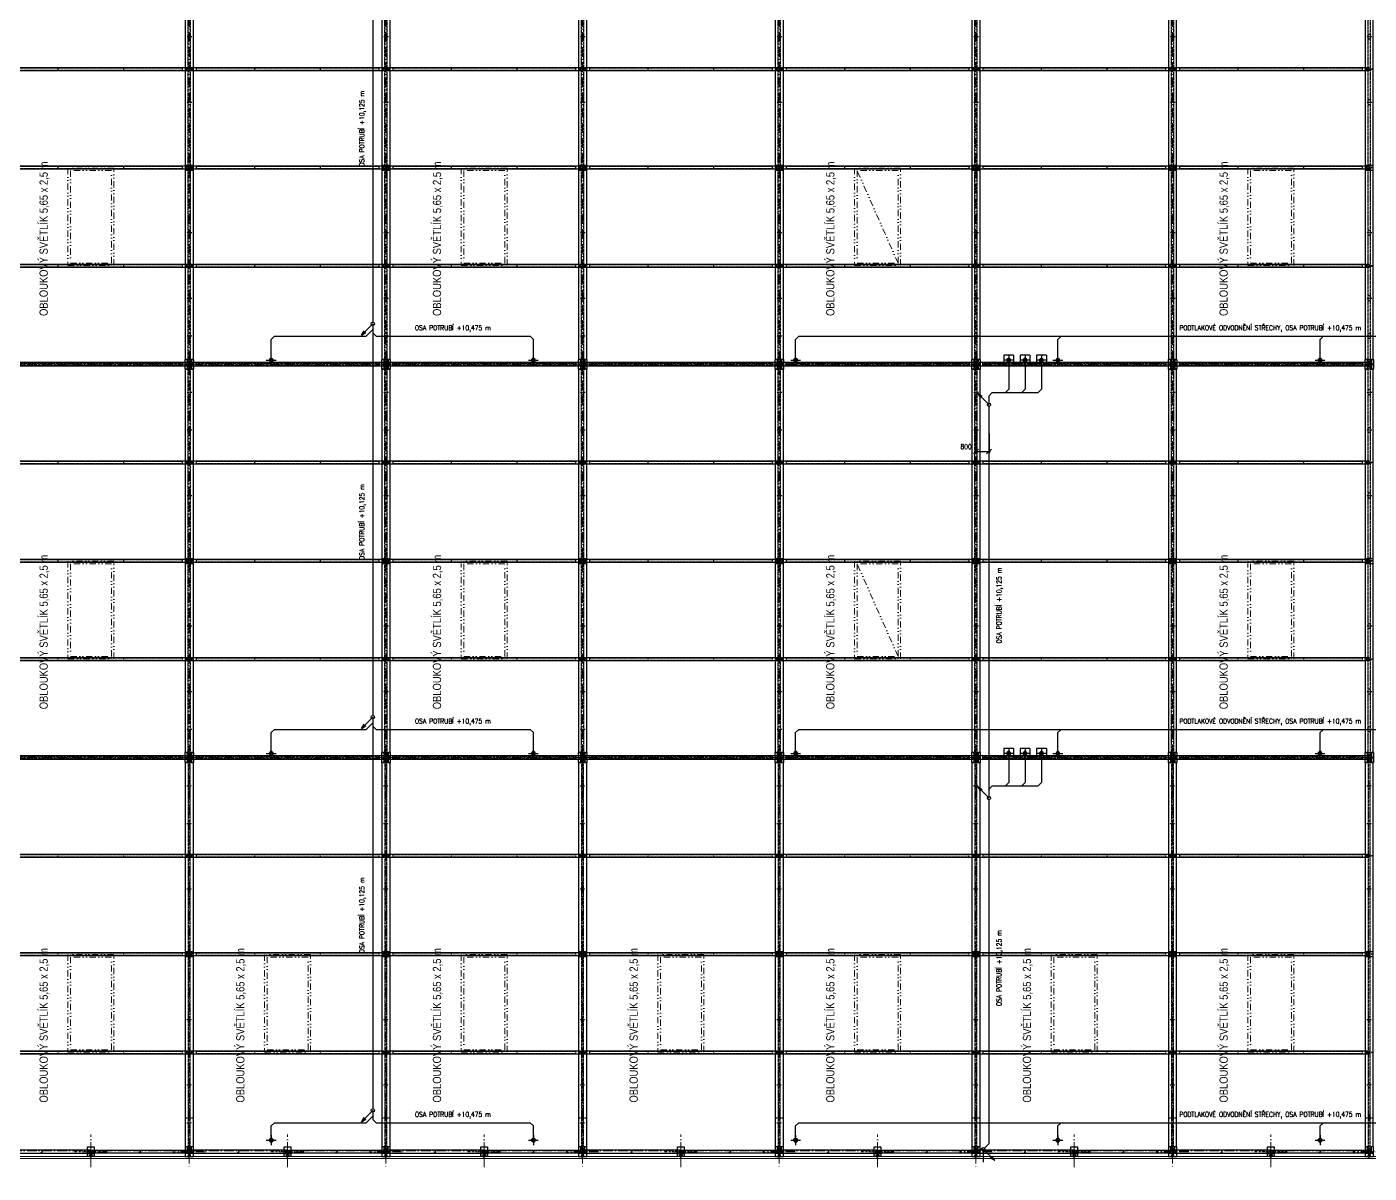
# Model space of a CAD drawing. Header units: millimetres. Extents: x 325046 to 1268204, y 1875583 to 2761998.
# Drawn here: x 864169 to 946074, y 2053383 to 2123333 of the extents above; entities that cross this region are included whole.
import ezdxf

# ---------------------------------------------------------------- set-up
doc = ezdxf.new("R2010")
doc.units = ezdxf.units.MM
doc.header["$LTSCALE"] = 100
doc.header["$PDMODE"] = 65
for name, pattern in [('ACAD_ISO10W100', [18.5, 12, -3, 0.5, -3]), ('CONTINOUS', [0]), ('DASHDOT', [1, 0.5, -0.25, 0, -0.25]), ('DASHED', [0.75, 0.5, -0.25]), ('DIVIDE', [31.75, 12.7, -6.35, 0, -6.35, 0, -6.35]), ('SO02_F11anp01$0${ Leader Line}', [0])]:
    doc.linetypes.add(name, pattern=pattern)
for name, color, linetype in [('025', 1, 'Continuous'), ('035', 7, 'Continuous'), ('070', 6, 'Continuous'), ('DEHA', 2, 'Continuous'), ('KOTY', 2, 'Continuous'), ('Kóty osové', 5, 'Continuous'), ('POPIS', 7, 'Continuous')]:
    doc.layers.add(name, color=color, linetype=linetype)
for name, color, linetype, lineweight, true_color in [('Korabek-bezp_vtoky_text', 7, 'CONTINOUS', 0, 0x6b50af), ('Korabek-bezp_vtoky_trasy', 7, 'CONTINOUS', 30, 0x9d626f), ('Korabek-text', 7, 'Continuous', 0, 0x7a7a7a), ('Korabek-trasy', 7, 'Continuous', 30, 0x7478c3), ('Korabek-vpuste', 7, 'Continuous', 30, 0x6f7ceb), ('Světlíky', 7, 'DIVIDE', 15, 0xf81696)]:
    doc.layers.add(name, color=color, linetype=linetype, lineweight=lineweight, true_color=true_color)
doc.layers.add('Objekty - osy', color=5, linetype='ACAD_ISO10W100', lineweight=20)
doc.layers.add('OBVODOVÝ PLÁŠŤ', color=2, linetype='Continuous', lineweight=9)
doc.layers.add('Příprava na dock', color=7, linetype='Continuous', true_color=0x616161)
doc.styles.add('ARIAL NARROW', font='ARIALN.TTF')
doc.styles.add('ARIL-TENKÝ', font='arial.ttf')
doc.styles.add('ROMANS', font='romans.shx', dxfattribs={"width": 0.8})
doc.dimstyles.new('400', dxfattribs={"dimscale": 400, "dimtxt": 2.5, "dimasz": 2, "dimexe": 1, "dimexo": 12, "dimgap": 1, "dimtad": 1, "dimdec": 0, "dimzin": 0, "dimdsep": 46, "dimtxsty": 'ARIL-TENKÝ', "dimblk": 'ARCHTICK', "dimcen": 4, "dimdle": 1, "dimclrd": 256, "dimclre": 256, "dimclrt": 7, "dimadec": 0, "dimazin": 0, "dimtfac": 1, "dimtdec": 0, "dimtix": 1, "dimtofl": 0, "dimtmove": 0, "dimatfit": 0, "dimldrblk": 'OBLIQUE', "dimfxl": 1, "dimtolj": 1, "dimtzin": 0, "dimlwd": -1, "dimlwe": -1, "dimarcsym": 0})
doc.dimstyles.new('EXT_15', dxfattribs={"dimscale": 100, "dimtxt": 3, "dimasz": 3, "dimexe": 1, "dimexo": 3, "dimgap": 1.5, "dimtad": 1, "dimdec": 0, "dimzin": 0, "dimdsep": 46, "dimtxsty": 'ROMANS', "dimblk": 'OBLIQUE', "dimcen": 3, "dimdle": 1, "dimclrd": 256, "dimclre": 256, "dimclrt": 256, "dimadec": 0, "dimazin": 0, "dimtfac": 0.5, "dimtdec": 0, "dimtix": 1, "dimtmove": 2, "dimatfit": 3, "dimldrblk": 'OBLIQUE', "dimfxl": 1, "dimtvp": 93.75, "dimtolj": 1, "dimtzin": 0, "dimarcsym": 0})

# ---------------------------------------------------------------- blocks, each defined once
blk = doc.blocks.new('L1.1_PŮDORYS')
at = {"layer": '035'}
for points in [[(1507676, -5195314), (1507676, -5195314), (1507676, -5195314), (1507676, -5207274), (1507676, -5207274), (1507676, -5207274), (1507676, -5207274), (1507676, -5207274), (1507876, -5207274), (1507876, -5207274), (1507876, -5207274), (1507876, -5207274), (1507876, -5207274), (1507876, -5195314), (1507876, -5195314), (1507876, -5195314), (1507876, -5195314), (1507676, -5195314)], [(1507756, -5195454), (1507796, -5195454), (1507796, -5195514), (1507756, -5195514)], [(1507756, -5207134), (1507796, -5207134), (1507796, -5207074), (1507756, -5207074)]]:
    blk.add_lwpolyline(points, close=True, dxfattribs=at)
at = {"layer": '035', "linetype": 'DASHED'}
blk.add_lwpolyline([(1507836, -5195714), (1507836, -5206874), (1507716, -5206874), (1507716, -5195714)], close=True, dxfattribs=at)
for points in [[(1507716, -5199294), (1507836, -5199294)], [(1507716, -5203294), (1507836, -5203294)]]:
    blk.add_lwpolyline(points, dxfattribs=at)
at = {"layer": 'Příprava na dock', "linetype": 'DASHDOT', "ltscale": 0.5}
for points in [[(1507826, -5195484), (1507726, -5195484)], [(1507776, -5195534), (1507776, -5195434)], [(1507826, -5207104), (1507726, -5207104)], [(1507776, -5207154), (1507776, -5207054)]]:
    blk.add_lwpolyline(points, dxfattribs=at)
blk = doc.blocks.new('L1_PU')
at = {"layer": '035', "color": 0}
blk.add_lwpolyline([(1717306, -4886866), (1705346, -4886866), (1705346, -4886666), (1717306, -4886666)], close=True, dxfattribs=at)
at = {"layer": '035'}
for points in [[(1705446, -4886746), (1705506, -4886746), (1705506, -4886786), (1705446, -4886786)], [(1717206, -4886746), (1717146, -4886746), (1717146, -4886786), (1717206, -4886786)]]:
    blk.add_lwpolyline(points, close=True, dxfattribs=at)
at = {"layer": '035', "color": 0, "linetype": 'DASHED'}
blk.add_lwpolyline([(1716906, -4886706), (1705746, -4886706), (1705746, -4886826), (1716906, -4886826)], close=True, dxfattribs=at)
at = {"layer": '035', "linetype": 'DASHED'}
for points in [[(1709326, -4886826), (1709326, -4886706)], [(1713326, -4886826), (1713326, -4886706)]]:
    blk.add_lwpolyline(points, dxfattribs=at)
at = {"layer": 'Příprava na dock', "linetype": 'DASHDOT', "ltscale": 0.5}
for points in [[(1705426, -4886766), (1705526, -4886766)], [(1705476, -4886716), (1705476, -4886816)], [(1717126, -4886766), (1717226, -4886766)], [(1717176, -4886716), (1717176, -4886816)]]:
    blk.add_lwpolyline(points, dxfattribs=at)
blk = doc.blocks.new('S1 STŘECHA')
at = {"layer": '025'}
h = blk.add_hatch(color=256, dxfattribs=at)
h.dxf.hatch_style = 1
edge = h.paths.add_edge_path()
edge.add_arc((1682139, -5081019), 10, 0, 360)
h = blk.add_hatch(color=256, dxfattribs=at)
h.dxf.hatch_style = 1
edge = h.paths.add_edge_path()
edge.add_arc((1682519, -5081019), 10, 0, 360)
for centre in [(1682139, -5081019), (1682519, -5081019)]:
    blk.add_circle(centre, 10, dxfattribs=at)
at = {"layer": '035', "linetype": 'DASHED'}
for centre in [(1682329, -5080869), (1682329, -5081169)]:
    blk.add_circle(centre, 30, dxfattribs=at)
at = {"layer": '070', "ltscale": 0.5}
blk.add_lwpolyline([(1682079, -5080719), (1682579, -5080719), (1682579, -5081319), (1682079, -5081319)], close=True, dxfattribs=at)
for points in [[(1682199, -5080719), (1682199, -5081319)], [(1682459, -5080719), (1682459, -5081319)]]:
    blk.add_lwpolyline(points, dxfattribs=at)
at = {"layer": 'Příprava na dock', "linetype": 'DASHDOT', "ltscale": 0.5}
for points in [[(1682189, -5081019), (1682089, -5081019)], [(1682139, -5081069), (1682139, -5080969)], [(1682279, -5080869), (1682379, -5080869)], [(1682279, -5081169), (1682379, -5081169)], [(1682329, -5080819), (1682329, -5080919)], [(1682329, -5081119), (1682329, -5081219)], [(1682569, -5081019), (1682469, -5081019)], [(1682519, -5081069), (1682519, -5080969)]]:
    blk.add_lwpolyline(points, dxfattribs=at)
blk = doc.blocks.new('V2')
at = {"layer": '025'}
h = blk.add_hatch(color=256, dxfattribs=at)
h.dxf.hatch_style = 1
h.paths.add_polyline_path([(1705186, -4880766, -1), (1705166, -4880766, -1)])
h = blk.add_hatch(color=256, dxfattribs=at)
h.dxf.hatch_style = 1
h.paths.add_polyline_path([(1705466, -4880766, 1), (1705486, -4880766, 1)])
h = blk.add_hatch(color=256, dxfattribs=at)
h.dxf.hatch_style = 1
h.paths.add_polyline_path([(1705186, -4886766, -1), (1705166, -4886766, -1)])
h = blk.add_hatch(color=256, dxfattribs=at)
h.dxf.hatch_style = 1
h.paths.add_polyline_path([(1705466, -4886766, 1), (1705486, -4886766, 1)])
h = blk.add_hatch(color=256, dxfattribs=at)
h.dxf.hatch_style = 1
h.paths.add_polyline_path([(1705186, -4892766, -1), (1705166, -4892766, -1)])
h = blk.add_hatch(color=256, dxfattribs=at)
h.dxf.hatch_style = 1
h.paths.add_polyline_path([(1705466, -4892766, 1), (1705486, -4892766, 1)])
at = {"layer": 'Příprava na dock'}
h = blk.add_hatch(dxfattribs=at)
h.set_pattern_fill('ANSI31', color=256, scale=250, angle=180)
h.set_pattern_definition([(225, (602695.915, -9703834.77), (22.09708691, -22.09708691), [])])
edge = h.paths.add_edge_path()
edge.add_arc((1705326, -4876786), 50, 0, 360)
at = {"layer": '025', "linetype": 'DASHED', "ltscale": 0.5}
for centre in [(1705326, -4874866), (1705326, -4898616)]:
    blk.add_circle(centre, 12.5, dxfattribs=at)
at = {"layer": '025'}
for centre, radius in [((1705326, -4876786), 50), ((1705176, -4880766), 10), ((1705476, -4880766), 10), ((1705176, -4886766), 10), ((1705476, -4886766), 10), ((1705176, -4892766), 10), ((1705476, -4892766), 10)]:
    blk.add_circle(centre, radius, dxfattribs=at)
at = {"layer": '035'}
blk.add_lwpolyline([(1705216, -4875036), (1705076, -4875036), (1705076, -4875036), (1705076, -4875036), (1705076, -4898446), (1705216, -4898446), (1705216, -4898746), (1705436, -4898746), (1705436, -4898446), (1705436, -4898446), (1705576, -4898446), (1705576, -4875036), (1705576, -4875036), (1705576, -4875036), (1705436, -4875036), (1705436, -4874736), (1705216, -4874736)], close=True, dxfattribs=at)
for points in [[(1705216, -4874836), (1705436, -4874836)], [(1705076, -4886616), (1705576, -4886616)], [(1705076, -4886916), (1705576, -4886916)]]:
    blk.add_lwpolyline(points, dxfattribs=at)
at = {"layer": '035', "linetype": 'DASHED'}
blk.add_lwpolyline([(1705391, -4874736), (1705261, -4874736), (1705261, -4898746), (1705391, -4898746)], close=True, dxfattribs=at)
at = {"layer": '035', "linetype": 'DASHED', "ltscale": 0.8}
for points in [[(1705391, -4876336), (1705261, -4876336)], [(1705391, -4876636), (1705261, -4876636)], [(1705391, -4878636), (1705261, -4878636)], [(1705391, -4878936), (1705261, -4878936)], [(1705391, -4882636), (1705261, -4882636)], [(1705391, -4882936), (1705261, -4882936)], [(1705386, -4886616), (1705266, -4886616)], [(1705386, -4886916), (1705266, -4886916)], [(1705391, -4890596), (1705261, -4890596)], [(1705391, -4890896), (1705261, -4890896)], [(1705391, -4894596), (1705261, -4894596)], [(1705391, -4894896), (1705261, -4894896)], [(1705391, -4896896), (1705261, -4896896)], [(1705391, -4897196), (1705261, -4897196)]]:
    blk.add_lwpolyline(points, dxfattribs=at)
at = {"layer": 'DEHA', "color": 3, "linetype": 'DASHDOT', "ltscale": 0.9}
for points in [[(1705326, -4876589), (1705326, -4876983)], [(1705523, -4876786), (1705129, -4876786)]]:
    blk.add_lwpolyline(points, dxfattribs=at)
at = {"layer": 'Příprava na dock', "linetype": 'DASHDOT', "ltscale": 0.2}
for points in [[(1705276, -4874866), (1705376, -4874866)], [(1705326, -4874916), (1705326, -4874816)], [(1705376, -4898616), (1705276, -4898616)], [(1705326, -4898666), (1705326, -4898566)]]:
    blk.add_lwpolyline(points, dxfattribs=at)
at = {"layer": 'Příprava na dock', "linetype": 'DASHDOT', "ltscale": 0.8}
for points in [[(1705481, -4876486), (1705171, -4876486)], [(1705481, -4878786), (1705171, -4878786)], [(1705481, -4882786), (1705171, -4882786)], [(1705481, -4890746), (1705171, -4890746)], [(1705481, -4894746), (1705171, -4894746)], [(1705481, -4897046), (1705171, -4897046)]]:
    blk.add_lwpolyline(points, dxfattribs=at)
at = {"layer": 'Příprava na dock', "linetype": 'DASHDOT', "ltscale": 0.5}
for points in [[(1705126, -4880766), (1705226, -4880766)], [(1705176, -4880816), (1705176, -4880716)], [(1705526, -4880766), (1705426, -4880766)], [(1705476, -4880816), (1705476, -4880716)], [(1705126, -4886766), (1705226, -4886766)], [(1705176, -4886816), (1705176, -4886716)], [(1705526, -4886766), (1705426, -4886766)], [(1705476, -4886816), (1705476, -4886716)], [(1705126, -4892766), (1705226, -4892766)], [(1705176, -4892816), (1705176, -4892716)], [(1705526, -4892766), (1705426, -4892766)], [(1705476, -4892816), (1705476, -4892716)]]:
    blk.add_lwpolyline(points, dxfattribs=at)
blk = doc.blocks.new('V1')
at = {"layer": '025'}
h = blk.add_hatch(color=256, dxfattribs=at)
h.dxf.hatch_style = 1
h.paths.add_polyline_path([(1708921, -4904766, -1), (1708901, -4904766, -1)])
h = blk.add_hatch(color=256, dxfattribs=at)
h.dxf.hatch_style = 1
h.paths.add_polyline_path([(1709201, -4904766, 1), (1709221, -4904766, 1)])
h = blk.add_hatch(color=256, dxfattribs=at)
h.dxf.hatch_style = 1
h.paths.add_polyline_path([(1708921, -4910766, -1), (1708901, -4910766, -1)])
h = blk.add_hatch(color=256, dxfattribs=at)
h.dxf.hatch_style = 1
h.paths.add_polyline_path([(1709201, -4910766, 1), (1709221, -4910766, 1)])
h = blk.add_hatch(color=256, dxfattribs=at)
h.dxf.hatch_style = 1
h.paths.add_polyline_path([(1708921, -4916766, -1), (1708901, -4916766, -1)])
h = blk.add_hatch(color=256, dxfattribs=at)
h.dxf.hatch_style = 1
h.paths.add_polyline_path([(1709201, -4916766, 1), (1709221, -4916766, 1)])
at = {"layer": '025', "linetype": 'DASHED', "ltscale": 0.5}
for centre in [(1709061, -4898916), (1709061, -4922616)]:
    blk.add_circle(centre, 12.5, dxfattribs=at)
at = {"layer": '025'}
for centre in [(1708911, -4904766), (1709211, -4904766), (1708911, -4910766), (1709211, -4910766), (1708911, -4916766), (1709211, -4916766)]:
    blk.add_circle(centre, 10, dxfattribs=at)
at = {"layer": '035'}
blk.add_lwpolyline([(1708951, -4922446), (1708811, -4922446), (1708811, -4922446), (1708811, -4922446), (1708811, -4899086), (1708951, -4899086), (1708951, -4898786), (1709171, -4898786), (1709171, -4899086), (1709171, -4899086), (1709311, -4899086), (1709311, -4922446), (1709311, -4922446), (1709311, -4922446), (1709171, -4922446), (1709171, -4922746), (1708951, -4922746)], close=True, dxfattribs=at)
at = {"layer": '035', "linetype": 'DASHED'}
blk.add_lwpolyline([(1709126, -4898786), (1708996, -4898786), (1708996, -4922746), (1709126, -4922746)], close=True, dxfattribs=at)
at = {"layer": '035', "linetype": 'DASHED', "ltscale": 0.8}
for points in [[(1709126, -4900336), (1708996, -4900336)], [(1709126, -4900636), (1708996, -4900636)], [(1709126, -4902636), (1708996, -4902636)], [(1709126, -4902936), (1708996, -4902936)], [(1709126, -4906636), (1708996, -4906636)], [(1709126, -4906936), (1708996, -4906936)], [(1709121, -4910616), (1709001, -4910616)], [(1709121, -4910916), (1709001, -4910916)], [(1709126, -4914596), (1708996, -4914596)], [(1709126, -4914896), (1708996, -4914896)], [(1709126, -4918596), (1708996, -4918596)], [(1709126, -4918896), (1708996, -4918896)], [(1709126, -4920896), (1708996, -4920896)], [(1709126, -4921196), (1708996, -4921196)]]:
    blk.add_lwpolyline(points, dxfattribs=at)
at = {"layer": '035'}
for points in [[(1708811, -4910616), (1709311, -4910616)], [(1708811, -4910916), (1709311, -4910916)]]:
    blk.add_lwpolyline(points, dxfattribs=at)
at = {"layer": 'Příprava na dock', "linetype": 'DASHDOT', "ltscale": 0.2}
for points in [[(1709011, -4898916), (1709111, -4898916)], [(1709061, -4898966), (1709061, -4898866)], [(1709111, -4922616), (1709011, -4922616)], [(1709061, -4922666), (1709061, -4922566)]]:
    blk.add_lwpolyline(points, dxfattribs=at)
at = {"layer": 'Příprava na dock', "linetype": 'DASHDOT', "ltscale": 0.8}
for points in [[(1709216, -4900486), (1708906, -4900486)], [(1709216, -4902786), (1708906, -4902786)], [(1709216, -4906786), (1708906, -4906786)], [(1709216, -4914746), (1708906, -4914746)], [(1709216, -4918746), (1708906, -4918746)], [(1709216, -4921046), (1708906, -4921046)]]:
    blk.add_lwpolyline(points, dxfattribs=at)
at = {"layer": 'Příprava na dock', "linetype": 'DASHDOT', "ltscale": 0.5}
for points in [[(1708861, -4904766), (1708961, -4904766)], [(1708911, -4904816), (1708911, -4904716)], [(1709261, -4904766), (1709161, -4904766)], [(1709211, -4904816), (1709211, -4904716)], [(1708861, -4910766), (1708961, -4910766)], [(1708911, -4910816), (1708911, -4910716)], [(1709261, -4910766), (1709161, -4910766)], [(1709211, -4910816), (1709211, -4910716)], [(1708911, -4916816), (1708911, -4916716)], [(1709211, -4916816), (1709211, -4916716)], [(1708861, -4916766), (1708961, -4916766)], [(1709261, -4916766), (1709161, -4916766)]]:
    blk.add_lwpolyline(points, dxfattribs=at)
blk = doc.blocks.new('ZT1_PU')
at = {"layer": '035', "ltscale": 0.5}
blk.add_lwpolyline([(1684235, -4865636), (1690215, -4865636), (1690215, -4865836), (1684235, -4865836)], close=True, dxfattribs=at)
at = {"layer": '035', "color": 2}
for points in [[(1687223, -4865656), (1687191, -4865736)], [(1687223, -4865816), (1687223, -4865656)], [(1687223, -4865656), (1687255, -4865736)]]:
    blk.add_lwpolyline(points, dxfattribs=at)
at = {"layer": '035'}
for centre in [(1684405, -4865736), (1690125, -4865736)]:
    blk.add_circle(centre, 25, dxfattribs=at)
at = {"layer": 'Příprava na dock', "linetype": 'DASHDOT', "ltscale": 0.5}
for points in [[(1684355, -4865736), (1684455, -4865736)], [(1684405, -4865686), (1684405, -4865786)], [(1690075, -4865736), (1690175, -4865736)], [(1690125, -4865686), (1690125, -4865786)]]:
    blk.add_lwpolyline(points, dxfattribs=at)
blk = doc.blocks.new('S2 STŘECHA')
at = {"layer": '025'}
h = blk.add_hatch(color=256, dxfattribs=at)
h.dxf.hatch_style = 1
edge = h.paths.add_edge_path()
edge.add_arc((1694149, -5104969), 10, 0, 360)
h = blk.add_hatch(color=256, dxfattribs=at)
h.dxf.hatch_style = 1
edge = h.paths.add_edge_path()
edge.add_arc((1694509, -5104969), 10, 0, 360)
at = {"layer": 'Příprava na dock', "ltscale": 0.5}
h = blk.add_hatch(dxfattribs=at)
h.set_pattern_fill('ANSI31', color=256, scale=250)
h.set_pattern_definition([(45, (-71057.18, -131932.95), (-22.09708691, 22.09708691), [])])
h.paths.add_polyline_path([(1694254, -5105269), (1694404, -5105269), (1694404, -5105169), (1694254, -5105169)])
at = {"layer": '025', "ltscale": 0.5}
blk.add_lwpolyline([(1694254, -5105269), (1694404, -5105269), (1694404, -5105169), (1694254, -5105169)], close=True, dxfattribs=at)
at = {"layer": '025', "linetype": 'DASHED', "ltscale": 0.5}
blk.add_lwpolyline([(1694254, -5105269), (1694404, -5105269), (1694404, -5105259), (1694254, -5105259)], close=True, dxfattribs=at)
at = {"layer": '025'}
for centre in [(1694149, -5104969), (1694509, -5104969)]:
    blk.add_circle(centre, 10, dxfattribs=at)
at = {"layer": '035', "linetype": 'DASHED'}
blk.add_circle((1694329, -5104819), 30, dxfattribs=at)
at = {"layer": '070', "ltscale": 0.5}
blk.add_lwpolyline([(1694079, -5105269), (1694579, -5105269), (1694579, -5104669), (1694079, -5104669)], close=True, dxfattribs=at)
for points in [[(1694579, -5105089), (1694079, -5105089)], [(1694199, -5104669), (1694199, -5104969), (1694459, -5104969), (1694459, -5104669)]]:
    blk.add_lwpolyline(points, dxfattribs=at)
at = {"layer": 'Příprava na dock', "linetype": 'DASHDOT', "ltscale": 0.5}
for points in [[(1694099, -5104969), (1694199, -5104969)], [(1694199, -5104969), (1694099, -5104969)], [(1694149, -5105019), (1694149, -5104919)], [(1694149, -5105019), (1694149, -5104919)], [(1694279, -5104819), (1694379, -5104819)], [(1694329, -5104769), (1694329, -5104869)], [(1694329, -5105344), (1694329, -5105094)], [(1694459, -5104969), (1694559, -5104969)], [(1694559, -5104969), (1694459, -5104969)], [(1694509, -5105019), (1694509, -5104919)], [(1694509, -5105019), (1694509, -5104919)]]:
    blk.add_lwpolyline(points, dxfattribs=at)
blk = doc.blocks.new('S3 STŘECHA')
at = {"layer": '025'}
h = blk.add_hatch(color=256, dxfattribs=at)
h.dxf.hatch_style = 1
edge = h.paths.add_edge_path()
edge.add_arc((1676229, -5009069), 10, 0, 360)
h = blk.add_hatch(color=256, dxfattribs=at)
h.dxf.hatch_style = 1
edge = h.paths.add_edge_path()
edge.add_arc((1676429, -5009069), 10, 0, 360)
at = {"layer": 'Příprava na dock', "ltscale": 0.5}
h = blk.add_hatch(dxfattribs=at)
h.set_pattern_fill('ANSI31', color=256, scale=250, angle=180)
h.set_pattern_definition([(225, (3441714.858, -9982104.093), (22.09708691, -22.09708691), [])])
h.paths.add_polyline_path([(1676404, -5008769), (1676254, -5008769), (1676254, -5008869), (1676404, -5008869)])
at = {"layer": '025', "ltscale": 0.5}
blk.add_lwpolyline([(1676404, -5008769), (1676254, -5008769), (1676254, -5008869), (1676404, -5008869)], close=True, dxfattribs=at)
at = {"layer": '025', "linetype": 'DASHED', "ltscale": 0.5}
blk.add_lwpolyline([(1676404, -5008769), (1676254, -5008769), (1676254, -5008779), (1676404, -5008779)], close=True, dxfattribs=at)
at = {"layer": '025'}
for centre in [(1676229, -5009069), (1676429, -5009069)]:
    blk.add_circle(centre, 10, dxfattribs=at)
at = {"layer": '070', "ltscale": 0.5}
blk.add_lwpolyline([(1676529, -5008769), (1676129, -5008769), (1676129, -5009369), (1676529, -5009369)], close=True, dxfattribs=at)
blk.add_lwpolyline([(1676129, -5008949), (1676529, -5008949)], dxfattribs=at)
at = {"layer": 'Příprava na dock', "linetype": 'DASHDOT', "ltscale": 0.5}
for points in [[(1676179, -5009069), (1676279, -5009069)], [(1676229, -5009019), (1676229, -5009119)], [(1676329, -5008694), (1676329, -5008944)], [(1676479, -5009069), (1676379, -5009069)], [(1676429, -5009019), (1676429, -5009119)]]:
    blk.add_lwpolyline(points, dxfattribs=at)
blk = doc.blocks.new('vpust_tučně')
at = {"layer": 'Korabek-vpuste'}
for p, q in [((52.896, 90.921), (53.396, 90.921)), ((53.146, 90.671), (53.146, 91.171))]:
    blk.add_line(p, q, dxfattribs=at)
for radius in [0.1, 0.075, 0.05]:
    blk.add_circle((53.146, 90.921), radius, dxfattribs=at)
blk = doc.blocks.new('vtok')
at = {"layer": 'Korabek-bezp_vtoky_trasy', "linetype": 'ByBlock'}
for p, q in [((300, 300), (-300, 300)), ((-300, 300), (-300, -300)), ((300, 0), (-300, 0)), ((0, 300), (0, -300)), ((300, 300), (300, -300)), ((300, -300), (-300, -300))]:
    blk.add_line(p, q, dxfattribs=at)
for radius in [120, 90, 60]:
    blk.add_circle((0, 0), radius, dxfattribs=at)
blk = doc.blocks.new('_Oblique')
at = {"color": 0, "lineweight": -2}
blk.add_line((-0.5, -0.5), (0.5, 0.5), dxfattribs=at)
blk = doc.blocks.new('*D102')
at = {"layer": 'Defpoints', "color": 0, "transparency": 16777216}
for p in [(920222, 2831854), (921022, 2831854), (921022, 2830459)]:
    blk.add_point(p, dxfattribs=at)
at = {"layer": 'Korabek-bezp_vtoky_text', "lineweight": -2, "transparency": 16777216}
for p, q in [((920222, 2831554), (920222, 2830359)), ((921022, 2831554), (921022, 2830359)), ((920122, 2830459), (921122, 2830459))]:
    blk.add_line(p, q, dxfattribs=at)
at = {"layer": 'Korabek-bezp_vtoky_text', "lineweight": -2, "transparency": 16777216, "xscale": 300, "yscale": 300, "zscale": 300, "rotation": 180}
blk.add_blockref('_Oblique', (920222, 2830459), dxfattribs=at)
at = {"layer": 'Korabek-bezp_vtoky_text', "lineweight": -2, "transparency": 16777216, "xscale": 300, "yscale": 300, "zscale": 300}
blk.add_blockref('_Oblique', (921022, 2830459), dxfattribs=at)
at = {"layer": 'Korabek-bezp_vtoky_text', "transparency": 16777216, "insert": (919622, 2830759), "char_height": 300, "attachment_point": 5, "style": 'ROMANS'}
blk.add_mtext('\\A1;800', dxfattribs=at)
blk = doc.blocks.new('_ARCHTICK')
at = {"color": 0, "linetype": 'ByBlock', "const_width": 0.15}
blk.add_lwpolyline([(-0.5, -0.5), (0.5, 0.5)], dxfattribs=at)
blk = doc.blocks.new('*D1568')
at = {"layer": 'Defpoints', "color": 0, "transparency": 16777216}
for p in [(705684, 2054273), (1018474, 2054273), (705684, 2046531)]:
    blk.add_point(p, dxfattribs=at)
at = {"layer": 'Kóty osové', "transparency": 16777216}
for p, q in [((705684, 2049473), (705684, 2046131)), ((1018474, 2049473), (1018474, 2046131)), ((1018874, 2046531), (705284, 2046531))]:
    blk.add_line(p, q, dxfattribs=at)
at = {"layer": 'Kóty osové', "transparency": 16777216, "xscale": 800, "yscale": 800, "zscale": 800, "rotation": 180}
blk.add_blockref('_ARCHTICK', (705684, 2046531), dxfattribs=at)
at = {"layer": 'Kóty osové', "transparency": 16777216, "xscale": 800, "yscale": 800, "zscale": 800}
blk.add_blockref('_ARCHTICK', (1018474, 2046531), dxfattribs=at)
at = {"layer": 'Kóty osové', "color": 7, "transparency": 16777216, "insert": (862079, 2047442), "char_height": 1000, "attachment_point": 5, "style": 'ARIL-TENKÝ'}
blk.add_mtext('\\A1;312790', dxfattribs=at)
blk = doc.blocks.new('A$C73023567')
at = {"layer": 'Korabek-bezp_vtoky_trasy'}
for p, q in [((218275, 53095.6), (218275, 51325.9)), ((219275, 53095.6), (219275, 51325.9)), ((220275, 53095.6), (220275, 51325.9)), ((217075, 50375.6), (216377.7, 51072.9)), ((216377.7, 51072.9), (216548.4, 50798.3)), ((216377.7, 51072.9), (216652.3, 50902.2)), ((217275.3, 51125.6), (217075, 50925.2)), ((217075, 50476), (217075, 50925.2)), ((217275.3, 51125.6), (220074.7, 51125.6)), ((218074.7, 51125.6), (218275, 51325.9)), ((219074.7, 51125.6), (219275, 51325.9)), ((220074.7, 51125.6), (220275, 51325.9)), ((217074.8, 26476), (217075, 50276)), ((218275, 29095.6), (218275, 27325.9)), ((219275, 29095.6), (219275, 27325.9)), ((220275, 29095.6), (220275, 27325.9)), ((217075, 26375.6), (216377.7, 27072.9)), ((216377.7, 27072.9), (216548.4, 26798.3)), ((216377.7, 27072.9), (216652.3, 26902.2)), ((217275.3, 27125.6), (217075, 26925.2)), ((217275.3, 27125.6), (220074.7, 27125.6)), ((218074.7, 27125.6), (218275, 27325.9)), ((219074.7, 27125.6), (219275, 27325.9)), ((220074.7, 27125.6), (220275, 27325.9)), ((217075, 5295.8), (217074.8, 26276)), ((216724.8, 4945.6), (217422.1, 4248.2)), ((216724.8, 4945.6), (216724.8, 4145.6)), ((216795.6, 5016.4), (217075, 5295.8)), ((217422.1, 4248.2), (217147.5, 4418.9)), ((217422.1, 4248.2), (217251.4, 4522.8))]:
    blk.add_line(p, q, dxfattribs=at)
for centre in [(217074.8, 50376), (217074.8, 26376), (216725, 4945.6)]:
    blk.add_circle(centre, 100, dxfattribs=at)
at = {"layer": 'Korabek-trasy'}
for p, q in [((179475, 79215.6), (179475, 55415.6)), ((179475, 55315.6), (178777.7, 54618.2)), ((178777.7, 54618.2), (178948.4, 54892.8)), ((179475, 54966.2), (179074.3, 54565.6)), ((179475, 55215.6), (179475, 31415.6)), ((173475.3, 54565.6), (173275, 54365.2)), ((173275, 53095.6), (173275, 54365.2)), ((173475.3, 54565.6), (179074.3, 54565.6)), ((178777.7, 54618.2), (179052.3, 54788.9)), ((179475, 54765.9), (179675.3, 54565.6)), ((179675.3, 54565.6), (189074.7, 54565.6)), ((189074.7, 54565.6), (189275, 54365.2)), ((189275, 53095.6), (189275, 54365.2)), ((205475.3, 54565.6), (205275, 54365.2)), ((205275, 53095.6), (205275, 54365.2)), ((205475.3, 54565.6), (263274.7, 54565.6)), ((221475.3, 54565.6), (221275, 54365.2)), ((221275, 53095.6), (221275, 54365.2)), ((237475.3, 54565.6), (237275, 54365.2)), ((237275, 53095.6), (237275, 54365.2)), ((179475, 31315.6), (178777.7, 30618.2)), ((179475, 31215.6), (179475, 7415.6)), ((173475.3, 30565.6), (173275, 30365.2)), ((173275, 29095.6), (173275, 30365.2)), ((173475.3, 30565.6), (179074.3, 30565.6)), ((178777.7, 30618.2), (178948.4, 30892.8)), ((178777.7, 30618.2), (179052.3, 30788.9)), ((179475, 30966.2), (179074.3, 30565.6)), ((179475, 30765.9), (179675.3, 30565.6)), ((179675.3, 30565.6), (189074.7, 30565.6)), ((189074.7, 30565.6), (189275, 30365.2)), ((189275, 29095.6), (189275, 30365.2)), ((205475.3, 30565.6), (205275, 30365.2)), ((205275, 29095.6), (205275, 30365.2)), ((205475.3, 30565.6), (251274.7, 30565.6)), ((221475.3, 30565.6), (221275, 30365.2)), ((221275, 29095.6), (221275, 30365.2)), ((237475.3, 30565.6), (237275, 30365.2)), ((237275, 29095.6), (237275, 30365.2)), ((173475.3, 6565.6), (173275, 6365.2)), ((173475.3, 6565.6), (179074.3, 6565.6)), ((179475, 7315.6), (178777.7, 6618.2)), ((178777.7, 6618.2), (178948.4, 6892.8)), ((178777.7, 6618.2), (179052.3, 6788.9)), ((179475, 6966.2), (179074.3, 6565.6)), ((179475, 7215.6), (179475, 6765.9)), ((179475, 6765.9), (179675.3, 6565.6)), ((179675.3, 6565.6), (189074.7, 6565.6)), ((189074.7, 6565.6), (189275, 6365.2)), ((205475.3, 6565.6), (205275, 6365.2)), ((205475.3, 6565.6), (251274.7, 6565.6)), ((221475.3, 6565.6), (221275, 6365.2)), ((237475.3, 6565.6), (237275, 6365.2)), ((173275, 5495.6), (173275, 6365.2)), ((189275, 5495.6), (189275, 6365.2)), ((205275, 5495.6), (205275, 6365.2)), ((221275, 5495.6), (221275, 6365.2)), ((237275, 5495.6), (237275, 6365.2))]:
    blk.add_line(p, q, dxfattribs=at)
for centre in [(179475, 55315.6), (179475, 31315.6), (179475, 7315.6)]:
    blk.add_circle(centre, 100, dxfattribs=at)
at = {"layer": 'Korabek-bezp_vtoky_trasy', "xscale": -1, "rotation": 270.0000000086995}
for p in [(218275, 53095.6), (219275, 53095.6), (220275, 53095.6), (218275, 29095.5), (219275, 29095.5), (220275, 29095.5)]:
    blk.add_blockref('vtok', p, dxfattribs=at)
at = {"layer": 'Korabek-vpuste', "yscale": 1200, "zscale": 1200}
for p, xscale, rotation in [((64169.4, -10679.3), -1200, 270.0000000072112), ((80169.4, -10679.3), -1200, 270.0000000072112), ((96169.4, -10679.3), -1200, 270.0000000072112), ((112169.4, -10679.3), -1200, 270.0000000072112), ((128169.4, -10679.3), -1200, 270.0000000072112), ((64169.4, -34679.3), -1200, 270.0000000072112), ((80169.4, -34679.3), -1200, 270.0000000072112), ((96169.4, -34679.3), -1200, 270.0000000072112), ((112169.4, -34679.3), -1200, 270.0000000072112), ((128169.4, -34679.3), -1200, 270.0000000072112), ((64169.4, 69270.4), 1200, 269.9999999927888), ((80169.4, 69270.4), 1200, 269.9999999927888), ((96169.4, 69270.4), 1200, 269.9999999927888), ((112169.4, 69270.4), 1200, 269.9999999927888), ((128169.4, 69270.4), 1200, 269.9999999927888)]:
    blk.add_blockref('vpust_tučně', p, dxfattribs=dict(at, xscale=xscale, rotation=rotation))
at = {"layer": 'Korabek-bezp_vtoky_text', "char_height": 300, "width": 28411.347, "attachment_point": 7, "rotation": 90, "style": 'ROMANS'}
for insert in [(217925.9, 35803.1), (217925.9, 13680.3)]:
    blk.add_mtext('OSA POTRUBÍ +10,125 m', dxfattribs=dict(at, insert=insert))
at = {"layer": 'Korabek-text', "char_height": 300, "width": 28411.347, "attachment_point": 7, "style": 'ROMANS'}
for s, insert, rotation in [('OSA POTRUBÍ +10,125 m', (179048.2, 64901.8), 90), ('OSA POTRUBÍ +10,475 m', (182047.3, 54827), 0), ('PODTLAKOVÉ ODVODNĚNÍ STŘECHY, OSA POTRUBÍ +10,475 m', (228695.9, 54827), 0), ('OSA POTRUBÍ +10,125 m', (179048.2, 40901.8), 90), ('OSA POTRUBÍ +10,475 m', (182047.3, 30827), 0), ('PODTLAKOVÉ ODVODNĚNÍ STŘECHY, OSA POTRUBÍ +10,475 m', (228695.9, 30827), 0), ('OSA POTRUBÍ +10,125 m', (179048.2, 16901.8), 90), ('OSA POTRUBÍ +10,475 m', (182047.3, 6827), 0), ('PODTLAKOVÉ ODVODNĚNÍ STŘECHY, OSA POTRUBÍ +10,475 m', (228695.9, 6827), 0)]:
    blk.add_mtext(s, dxfattribs=dict(at, insert=insert, rotation=rotation))
at = {"layer": 'Korabek-bezp_vtoky_text'}
dim = blk.add_linear_dim(base=(217075, 47519.9), p1=(216275, 48914.8), p2=(217075, 48914.8), dimstyle='EXT_15', dxfattribs=at)
dim.commit()
dim.dimension.update_dxf_attribs({"geometry": '*D102', "text_midpoint": (215675, 47819.9), "dimtype": 128, "insert": (-703947, -2782938.8)})

msp = doc.modelspace()

# ---------------------------------------------------------------- linework, layer by layer
at = {"layer": 'Objekty - osy', "ltscale": 0.5}
for points in [[(874078.7, 2175743.4), (874078.7, 2053743.4)], [(886078.7, 2175743.4), (886078.7, 2053743.4)], [(898078.7, 2175743.4), (898078.7, 2053743.4)], [(910078.7, 2175743.4), (910078.7, 2053743.4)], [(922078.7, 2175743.4), (922078.7, 2053743.4)], [(934078.7, 2175743.4), (934078.7, 2053743.4)], [(705078.7, 2102743.4), (1019078.7, 2102743.4)], [(705078.7, 2078743.4), (1019078.7, 2078743.4)], [(868078.7, 2053743.4), (868078.7, 2055743.4)], [(880078.7, 2053743.4), (880078.7, 2055743.4)], [(892078.7, 2053743.4), (892078.7, 2055743.4)], [(904078.7, 2053743.4), (904078.7, 2055743.4)], [(916078.7, 2053743.4), (916078.7, 2055743.4)], [(928078.7, 2053743.4), (928078.7, 2055743.4)], [(940078.7, 2053743.4), (940078.7, 2055743.4)], [(705078.7, 2054743.4), (1019078.7, 2054743.4)], [(869078.7, 2054693.4), (867078.7, 2054693.4)], [(875078.7, 2054693.4), (873078.7, 2054693.4)], [(881078.7, 2054693.4), (879078.7, 2054693.4)], [(887078.7, 2054693.4), (885078.7, 2054693.4)], [(893078.7, 2054693.4), (891078.7, 2054693.4)], [(899078.7, 2054693.4), (897078.7, 2054693.4)], [(905078.7, 2054693.4), (903078.7, 2054693.4)], [(911078.7, 2054693.4), (909078.7, 2054693.4)], [(917078.7, 2054693.4), (915078.7, 2054693.4)], [(923078.7, 2054693.4), (921078.7, 2054693.4)], [(929078.7, 2054693.4), (927078.7, 2054693.4)], [(935078.7, 2054693.4), (933078.7, 2054693.4)], [(941078.7, 2054693.4), (939078.7, 2054693.4)], [(947078.7, 2054693.4), (945078.7, 2054693.4)]]:
    msp.add_lwpolyline(points, dxfattribs=at)
at = {"layer": 'OBVODOVÝ PLÁŠŤ', "ltscale": 100}
msp.add_lwpolyline([(1078473.7, 2175213.4), (1078473.7, 2126323.4), (1018473.7, 2126323.4), (1018473.7, 2054273.4), (705683.7, 2054273.4), (705683.7, 2175213.4)], close=True, dxfattribs=at)
msp.add_lwpolyline([(1078353.7, 2175093.4), (1078353.7, 2175093.4), (1078353.7, 2126443.4), (1018353.7, 2126443.4), (1018353.7, 2054393.4), (705803.7, 2054393.4), (705803.7, 2175093.4), (1078353.7, 2175093.4)], dxfattribs=at)
at = {"layer": 'Světlíky', "ltscale": 0.3}
for points in [[(866678.7, 2108768.4), (869478.7, 2108768.4), (869478.7, 2114718.4), (866678.7, 2114718.4)], [(866828.7, 2108918.4), (869328.7, 2108918.4), (869328.7, 2114568.4), (866828.7, 2114568.4)], [(890678.7, 2108768.4), (893478.7, 2108768.4), (893478.7, 2114718.4), (890678.7, 2114718.4)], [(890828.7, 2108918.4), (893328.7, 2108918.4), (893328.7, 2114568.4), (890828.7, 2114568.4)], [(914678.7, 2108768.4), (917478.7, 2108768.4), (917478.7, 2114718.4), (914678.7, 2114718.4)], [(914678.7, 2108768.4), (917478.7, 2108768.4), (917478.7, 2114718.4), (914678.7, 2114718.4)], [(914828.7, 2108918.4), (917328.7, 2108918.4), (917328.7, 2114568.4), (914828.7, 2114568.4)], [(914828.7, 2108918.4), (917328.7, 2108918.4), (917328.7, 2114568.4), (914828.7, 2114568.4)], [(938678.7, 2108768.4), (941478.7, 2108768.4), (941478.7, 2114718.4), (938678.7, 2114718.4)], [(938828.7, 2108918.4), (941328.7, 2108918.4), (941328.7, 2114568.4), (938828.7, 2114568.4)], [(866678.7, 2084768.4), (869478.7, 2084768.4), (869478.7, 2090718.4), (866678.7, 2090718.4)], [(866828.7, 2084918.4), (869328.7, 2084918.4), (869328.7, 2090568.4), (866828.7, 2090568.4)], [(890678.7, 2084768.4), (893478.7, 2084768.4), (893478.7, 2090718.4), (890678.7, 2090718.4)], [(890828.7, 2084918.4), (893328.7, 2084918.4), (893328.7, 2090568.4), (890828.7, 2090568.4)], [(914678.7, 2084768.4), (917478.7, 2084768.4), (917478.7, 2090718.4), (914678.7, 2090718.4)], [(914678.7, 2084768.4), (917478.7, 2084768.4), (917478.7, 2090718.4), (914678.7, 2090718.4)], [(914828.7, 2084918.4), (917328.7, 2084918.4), (917328.7, 2090568.4), (914828.7, 2090568.4)], [(914828.7, 2084918.4), (917328.7, 2084918.4), (917328.7, 2090568.4), (914828.7, 2090568.4)], [(938678.7, 2084768.4), (941478.7, 2084768.4), (941478.7, 2090718.4), (938678.7, 2090718.4)], [(938828.7, 2084918.4), (941328.7, 2084918.4), (941328.7, 2090568.4), (938828.7, 2090568.4)], [(866678.7, 2060768.4), (869478.7, 2060768.4), (869478.7, 2066718.4), (866678.7, 2066718.4)], [(866828.7, 2060918.4), (869328.7, 2060918.4), (869328.7, 2066568.4), (866828.7, 2066568.4)], [(878678.7, 2060768.4), (881478.7, 2060768.4), (881478.7, 2066718.4), (878678.7, 2066718.4)], [(878828.7, 2060918.4), (881328.7, 2060918.4), (881328.7, 2066568.4), (878828.7, 2066568.4)], [(890678.7, 2060768.4), (893478.7, 2060768.4), (893478.7, 2066718.4), (890678.7, 2066718.4)], [(890828.7, 2060918.4), (893328.7, 2060918.4), (893328.7, 2066568.4), (890828.7, 2066568.4)], [(902678.7, 2060768.4), (905478.7, 2060768.4), (905478.7, 2066718.4), (902678.7, 2066718.4)], [(902828.7, 2060918.4), (905328.7, 2060918.4), (905328.7, 2066568.4), (902828.7, 2066568.4)], [(914678.7, 2060768.4), (917478.7, 2060768.4), (917478.7, 2066718.4), (914678.7, 2066718.4)], [(914828.7, 2060918.4), (917328.7, 2060918.4), (917328.7, 2066568.4), (914828.7, 2066568.4)], [(926678.7, 2060768.4), (929478.7, 2060768.4), (929478.7, 2066718.4), (926678.7, 2066718.4)], [(926828.7, 2060918.4), (929328.7, 2060918.4), (929328.7, 2066568.4), (926828.7, 2066568.4)], [(938678.7, 2060768.4), (941478.7, 2060768.4), (941478.7, 2066718.4), (938678.7, 2066718.4)], [(938828.7, 2060918.4), (941328.7, 2060918.4), (941328.7, 2066568.4), (938828.7, 2066568.4)]]:
    msp.add_lwpolyline(points, close=True, dxfattribs=at)
for points in [[(917328.7, 2108918.4), (914828.7, 2114568.4)], [(917328.7, 2084918.4), (914828.7, 2090568.4)]]:
    msp.add_lwpolyline(points, dxfattribs=at)

# ---------------------------------------------------------------- block references
at = {"layer": '035', "xscale": -1, "rotation": 180}
for name, p in [('V1', (-834982.6, -2796022.4)), ('V1', (-822982.6, -2796022.4)), ('V1', (-810982.6, -2796022.4)), ('V1', (-798982.6, -2796022.4)), ('V1', (-786982.6, -2796022.4)), ('V1', (-774982.6, -2796022.4)), ('V1', (-762982.6, -2796022.4)), ('V1', (-834982.6, -2820022.4)), ('V1', (-822982.6, -2820022.4)), ('V1', (-810982.6, -2820022.4)), ('V1', (-798982.6, -2820022.4)), ('V1', (-786982.6, -2820022.4)), ('V1', (-774982.6, -2820022.4)), ('V1', (-762982.6, -2820022.4)), ('S3 STŘECHA', (-808250.2, -2954375.1)), ('S3 STŘECHA', (-796250.2, -2954375.1)), ('S3 STŘECHA', (-784250.2, -2954375.1)), ('S3 STŘECHA', (-772250.2, -2954375.1)), ('S3 STŘECHA', (-760250.2, -2954375.1)), ('S3 STŘECHA', (-748250.2, -2954375.1)), ('S3 STŘECHA', (-736250.2, -2954375.1)), ('ZT1_PU', (-822146.6, -2811042.8)), ('ZT1_PU', (-810146.6, -2811042.8)), ('ZT1_PU', (-798146.6, -2811042.8)), ('ZT1_PU', (-786146.6, -2811042.8)), ('ZT1_PU', (-774146.6, -2811042.8)), ('ZT1_PU', (-762146.6, -2811042.8)), ('ZT1_PU', (-750146.6, -2811042.8))]:
    msp.add_blockref(name, p, dxfattribs=at)
at = {"layer": '035'}
for name, p in [('L1_PU', (-843247.1, 7007509.2)), ('L1_PU', (-831247.1, 7007509.2)), ('L1_PU', (-819247.1, 7007509.2)), ('L1_PU', (-807247.1, 7007509.2)), ('L1_PU', (-795247.1, 7007509.2)), ('L1_PU', (-783247.1, 7007509.2)), ('L1_PU', (-771247.1, 7007509.2)), ('L1_PU', (-843247.1, 7001509.2)), ('L1_PU', (-831247.1, 7001509.2)), ('L1_PU', (-819247.1, 7001509.2)), ('L1_PU', (-807247.1, 7001509.2)), ('L1_PU', (-795247.1, 7001509.2)), ('L1_PU', (-783247.1, 7001509.2)), ('L1_PU', (-771247.1, 7001509.2)), ('L1_PU', (-843247.1, 6995509.2)), ('L1_PU', (-831247.1, 6995509.2)), ('L1_PU', (-819247.1, 6995509.2)), ('L1_PU', (-807247.1, 6995509.2)), ('L1_PU', (-795247.1, 6995509.2)), ('L1_PU', (-783247.1, 6995509.2)), ('L1_PU', (-771247.1, 6995509.2)), ('S1 STŘECHA', (-808250.2, 7183762)), ('S1 STŘECHA', (-796250.2, 7183762)), ('S1 STŘECHA', (-784250.2, 7183762)), ('S1 STŘECHA', (-772250.2, 7183762)), ('S1 STŘECHA', (-760250.2, 7183762)), ('S1 STŘECHA', (-748250.2, 7183762)), ('S1 STŘECHA', (-736250.2, 7183762)), ('L1_PU', (-843247.1, 6983509.2)), ('L1_PU', (-831247.1, 6983509.2)), ('L1_PU', (-819247.1, 6983509.2)), ('L1_PU', (-807247.1, 6983509.2)), ('L1_PU', (-795247.1, 6983509.2)), ('L1_PU', (-783247.1, 6983509.2)), ('L1_PU', (-771247.1, 6983509.2)), ('L1_PU', (-843247.1, 6977509.2)), ('L1_PU', (-831247.1, 6977509.2)), ('L1_PU', (-819247.1, 6977509.2)), ('L1_PU', (-807247.1, 6977509.2)), ('L1_PU', (-795247.1, 6977509.2)), ('L1_PU', (-783247.1, 6977509.2)), ('L1_PU', (-771247.1, 6977509.2)), ('L1_PU', (-843247.1, 6971509.2)), ('L1_PU', (-831247.1, 6971509.2)), ('L1_PU', (-819247.1, 6971509.2)), ('L1_PU', (-807247.1, 6971509.2)), ('L1_PU', (-795247.1, 6971509.2)), ('L1_PU', (-783247.1, 6971509.2)), ('L1_PU', (-771247.1, 6971509.2)), ('S1 STŘECHA', (-808250.2, 7159762)), ('S1 STŘECHA', (-796250.2, 7159762)), ('S1 STŘECHA', (-784250.2, 7159762)), ('S1 STŘECHA', (-772250.2, 7159762)), ('S1 STŘECHA', (-760250.2, 7159762)), ('S1 STŘECHA', (-748250.2, 7159762)), ('S1 STŘECHA', (-736250.2, 7159762)), ('L1_PU', (-843247.1, 6959509.2)), ('L1_PU', (-831247.1, 6959509.2)), ('L1_PU', (-819247.1, 6959509.2)), ('L1_PU', (-807247.1, 6959509.2)), ('L1_PU', (-795247.1, 6959509.2)), ('L1_PU', (-783247.1, 6959509.2)), ('L1_PU', (-771247.1, 6959509.2)), ('L1_PU', (-843247.1, 6953509.2)), ('L1_PU', (-831247.1, 6953509.2)), ('L1_PU', (-819247.1, 6953509.2)), ('L1_PU', (-807247.1, 6953509.2)), ('L1_PU', (-795247.1, 6953509.2)), ('L1_PU', (-783247.1, 6953509.2)), ('L1_PU', (-771247.1, 6953509.2)), ('L1_PU', (-843247.1, 6947509.2)), ('L1_PU', (-831247.1, 6947509.2)), ('L1_PU', (-819247.1, 6947509.2)), ('L1_PU', (-807247.1, 6947509.2)), ('L1_PU', (-795247.1, 6947509.2)), ('L1_PU', (-783247.1, 6947509.2)), ('L1_PU', (-771247.1, 6947509.2)), ('S2 STŘECHA', (-820250.2, 7159662)), ('S2 STŘECHA', (-808250.2, 7159662)), ('S2 STŘECHA', (-796250.2, 7159662)), ('S2 STŘECHA', (-784250.2, 7159662)), ('S2 STŘECHA', (-772250.2, 7159662)), ('S2 STŘECHA', (-760250.2, 7159662)), ('S2 STŘECHA', (-748250.2, 7159662))]:
    msp.add_blockref(name, p, dxfattribs=at)
at = {"layer": '035', "rotation": 180}
for name, p in [('V2', (2579404.5, -2820022.4)), ('V2', (2591404.5, -2820022.4)), ('V2', (2603404.5, -2820022.4)), ('V2', (2615404.5, -2820022.4)), ('V2', (2627404.5, -2820022.4)), ('V2', (2639404.5, -2820022.4)), ('V2', (2651404.5, -2820022.4)), ('ZT1_PU', (2558303.9, -2811042.8)), ('ZT1_PU', (2570303.9, -2811042.8)), ('ZT1_PU', (2582303.9, -2811042.8)), ('ZT1_PU', (2594303.9, -2811042.8)), ('ZT1_PU', (2606303.9, -2811042.8)), ('ZT1_PU', (2618303.9, -2811042.8)), ('ZT1_PU', (2630303.9, -2811042.8))]:
    msp.add_blockref(name, p, dxfattribs=at)
at = {"layer": 'Korabek-trasy', "linetype": 'SO02_F11anp01$0${ Leader Line}'}
msp.add_blockref('A$C73023567', (705803.7, 2049897.9), dxfattribs=at)
at = {"layer": 'KOTY', "rotation": 270}
for p in [(6069372.5, 3610519.8), (6081372.5, 3610519.8), (6093372.5, 3610519.8), (6105372.5, 3610519.8), (6117372.5, 3610519.8), (6129372.5, 3610519.8), (6141372.5, 3610519.8), (6069372.5, 3586519.8), (6081372.5, 3586519.8), (6093372.5, 3586519.8), (6105372.5, 3586519.8), (6117372.5, 3586519.8), (6129372.5, 3586519.8), (6141372.5, 3586519.8)]:
    msp.add_blockref('L1.1_PŮDORYS', p, dxfattribs=at)

# ---------------------------------------------------------------- texts
at = {"layer": 'POPIS', "linetype": 'ByBlock', "lineweight": 18, "char_height": 500, "width": 9505.374, "attachment_point": 9, "rotation": 90, "style": 'ARIAL NARROW'}
for insert in [(865537.6, 2115113.7), (889537.6, 2115113.7), (913537.6, 2115113.7), (913537.6, 2115113.7), (937537.6, 2115113.7), (865537.6, 2091113.7), (889537.6, 2091113.7), (913537.6, 2091113.7), (913537.6, 2091113.7), (937537.6, 2091113.7), (865537.6, 2067113.7), (877537.6, 2067113.7), (889537.6, 2067113.7), (901537.6, 2067113.7), (913537.6, 2067113.7), (913537.6, 2067113.7), (925537.6, 2067113.7), (937537.6, 2067113.7)]:
    msp.add_mtext('OBLOUKOVÝ SVĚTLÍK 5,65 x 2,5 m', dxfattribs=dict(at, insert=insert))

# ---------------------------------------------------------------- dimensions: what is measured, and where the dimension line sits
at = {"layer": 'Kóty osové'}
dim = msp.add_linear_dim(base=(705683.7, 2046530.6), p1=(1018473.7, 2054273.4), p2=(705683.7, 2054273.4), dimstyle='400', override={"dimtmove": 1}, dxfattribs=at)
dim.commit()
dim.dimension.update_dxf_attribs({"geometry": '*D1568', "text_midpoint": (862078.7, 2047441.6)})

doc.saveas('drawing.dxf')
